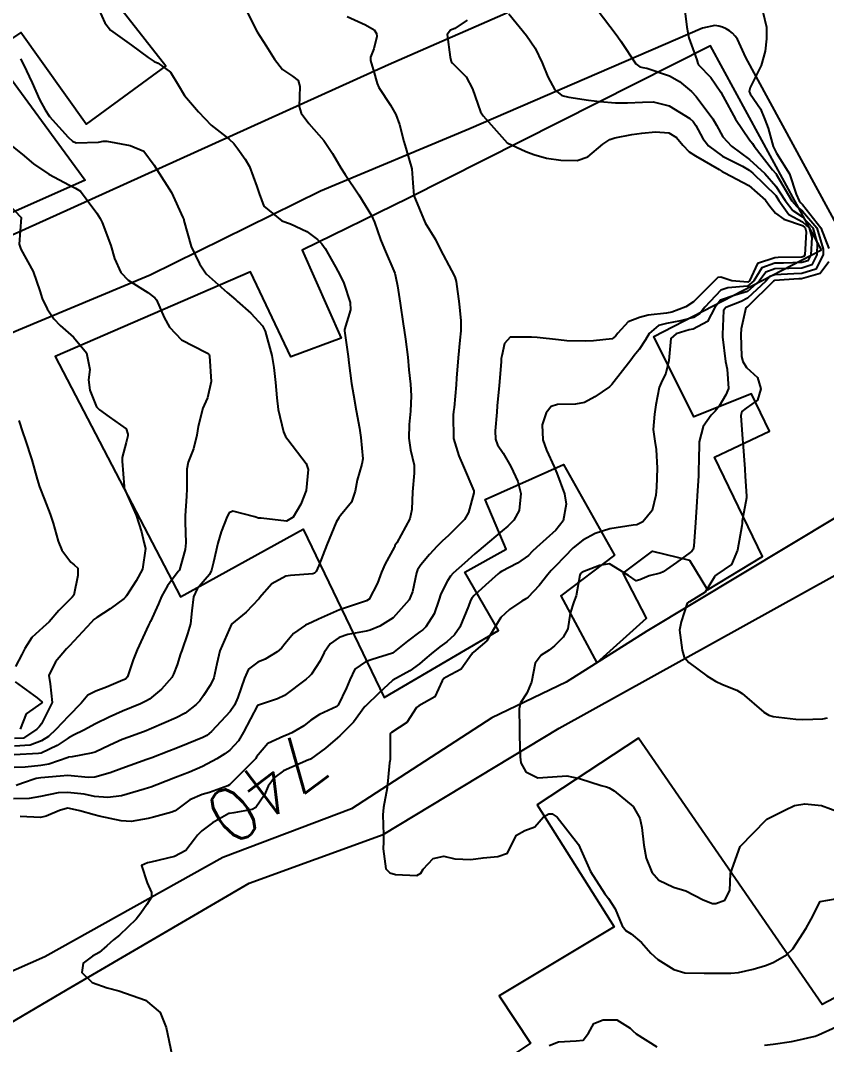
# Model space of a CAD drawing. Header units: metres. Extents: x 318500 to 325275, y 7408834 to 7428799.
# Drawn here: x 323402.2 to 323462.1, y 7420636.2 to 7420712.2 of the extents above; entities that cross this region are included whole.
import ezdxf
from ezdxf.enums import TextEntityAlignment as Align

# ---------------------------------------------------------------- set-up
doc = ezdxf.new("R2010")
doc.units = ezdxf.units.M
doc.header["$MEASUREMENT"] = 0
for name, color, linetype in [('Cotas', 45, 'Continuous'), ('Curvas de Nivel 1m', 11, 'Continuous'), ('Curvas de Nivel 5m', 15, 'Continuous'), ('Edificações', 30, 'Continuous'), ('Vias Primárias', 230, 'Continuous'), ('Vias Secundárias', 230, 'Continuous')]:
    doc.layers.add(name, color=color, linetype=linetype)
doc.styles.add('Style-STANDARD', font='STANDARD.shx')

msp = doc.modelspace()

# ---------------------------------------------------------------- linework, layer by layer
at = {"layer": 'Curvas de Nivel 1m', "flags": 128}
for points, elevation in [([(323407.8, 7420713.53), (323408.458, 7420712.042), (323408.872, 7420711.516), (323410.433, 7420710.398), (323411.67, 7420709.481), (323412.133, 7420709.19), (323412.416, 7420709.064), (323413.335, 7420708.382), (323413.898, 7420707.448), (323414.388, 7420706.658), (323415.41, 7420705.43), (323416.355, 7420704.441), (323417.703, 7420703.4), (323418.042, 7420703.099), (323418.333, 7420702.692), (323418.876, 7420701.932), (323419.215, 7420701.377), (323419.758, 7420699.908), (323419.917, 7420699.366), (323420.276, 7420698.448), (323421.609, 7420697.347), (323422.258, 7420697.126), (323423.474, 7420696.544), (323424.247, 7420695.969), (323424.59, 7420695.651), (323424.838, 7420695.301), (323425.582, 7420693.927), (323425.935, 7420693.284), (323426.202, 7420692.719), (323426.689, 7420691.275), (323426.7, 7420690.749), (323426.271, 7420689.279), (323426.264, 7420689.173), (323426.523, 7420687.276), (323426.585, 7420686.813), (323426.792, 7420685.273), (323426.926, 7420684.437), (323427.125, 7420683.27), (323427.379, 7420681.948), (323427.486, 7420681.266), (323427.617, 7420679.674), (323427.557, 7420679.265), (323427.196, 7420678.08), (323427.061, 7420677.269), (323426.795, 7420676.465), (323425.973, 7420675.462), (323425.89, 7420675.363), (323425.833, 7420675.282), (323425.641, 7420674.961), (323424.945, 7420673.295), (323424.367, 7420671.743), (323424.162, 7420671.306), (323424.046, 7420671.18), (323423.917, 7420671.122), (323422.24, 7420671.01), (323421.914, 7420670.952), (323420.86, 7420670.396), (323419.946, 7420669.359), (323419.92, 7420669.329), (323419.889, 7420669.284), (323418.966, 7420668.281), (323417.86, 7420667.39), (323417, 7420665.403), (323416.784, 7420664.447), (323416.566, 7420663.409), (323416.32, 7420662.894), (323415.79, 7420662.088), (323415.508, 7420661.699), (323415.25, 7420661.425), (323414.422, 7420660.785), (323413.77, 7420660.432), (323411.931, 7420659.637), (323411.761, 7420659.561), (323411.528, 7420659.473), (323410.238, 7420659.008), (323409.75, 7420658.819), (323408.833, 7420658.42), (323407.736, 7420657.894), (323407.455, 7420657.803), (323406.045, 7420657.545), (323405.77, 7420657.509), (323405.729, 7420657.496), (323404.291, 7420657.002), (323403.72, 7420656.908), (323402.541, 7420656.769), (323401.717, 7420656.76)], 744), ([(323445.039, 7420713.042), (323446.452, 7420711.182), (323446.563, 7420711.018), (323446.775, 7420710.685), (323447.902, 7420708.998), (323448.199, 7420708.774), (323448.417, 7420708.738), (323448.708, 7420708.696), (323450.412, 7420708.124), (323451.143, 7420707.694), (323452.041, 7420706.945), (323452.394, 7420706.568), (323453.613, 7420704.921), (323453.895, 7420704.447), (323454.357, 7420703.579), (323454.999, 7420702.904), (323456.335, 7420701.91), (323457.48, 7420700.873), (323458.306, 7420699.93), (323458.989, 7420698.85), (323459.553, 7420698.111), (323460.278, 7420697.638), (323461.053, 7420696.822), (323461.375, 7420695.697), (323461.34, 7420694.819), (323460.975, 7420694.076), (323460.225, 7420693.842), (323459.253, 7420693.816), (323458.224, 7420693.774), (323457.554, 7420693.536), (323457.064, 7420692.877), (323456.202, 7420692.111), (323455.267, 7420691.831), (323454.195, 7420691.443), (323453.77, 7420690.916), (323453.22, 7420689.879), (323452.166, 7420689.308), (323451.865, 7420689.244), (323450.885, 7420688.959), (323450.503, 7420688.617), (323450.357, 7420686.967), (323450.121, 7420686.045), (323449.777, 7420685.309), (323449.63, 7420684.975), (323449.376, 7420683.691), (323449.276, 7420682.978), (323449.194, 7420681.847), (323449.315, 7420680.977), (323449.42, 7420680.353), (323449.482, 7420678.968), (323449.425, 7420677.553), (323449.382, 7420676.969), (323449.119, 7420675.837), (323448.429, 7420674.983), (323447.968, 7420674.772), (323447.713, 7420674.739), (323445.965, 7420674.485), (323444.872, 7420674.12), (323443.956, 7420673.624), (323443.245, 7420673.051), (323442.603, 7420672.397), (323441.93, 7420671.707), (323441.612, 7420671.387), (323441.363, 7420671.078), (323440.732, 7420670.263), (323439.894, 7420669.395), (323439.72, 7420669.274), (323439.426, 7420669.105), (323438.522, 7420668.475), (323437.878, 7420667.885), (323437.4, 7420667.127), (323436.826, 7420666.165), (323435.842, 7420665.311), (323435.756, 7420665.237), (323435.692, 7420665.152), (323434.927, 7420664.06), (323433.814, 7420663.459), (323433.641, 7420663.354), (323433.52, 7420663.183), (323432.982, 7420662.004), (323431.791, 7420661.323), (323431.621, 7420661.203), (323430.887, 7420660.099), (323429.762, 7420659.354), (323429.694, 7420659.298), (323429.66, 7420659.232), (323429.651, 7420657.311), (323429.636, 7420657.231), (323429.596, 7420657.099), (323429.43, 7420655.234), (323429.152, 7420653.774), (323429.104, 7420653.239), (323429.158, 7420651.737), (323429.149, 7420651.238), (323429.125, 7420650.718), (323429.34, 7420649.234), (323429.626, 7420648.938), (323430.051, 7420648.796), (323431.623, 7420648.731), (323431.92, 7420648.903), (323432.115, 7420649.195), (323432.842, 7420649.984), (323433.64, 7420650.159), (323434.446, 7420649.976), (323435.638, 7420649.923), (323436.552, 7420650.05), (323437.64, 7420650.141), (323438.376, 7420650.379), (323438.704, 7420651.109), (323439.042, 7420651.724), (323439.665, 7420652.067), (323440.404, 7420652.354), (323441.039, 7420653.08), (323441.446, 7420653.311), (323441.683, 7420653.303), (323442.063, 7420653.064), (323443.65, 7420651.04), (323444.536, 7420649.031), (323445.605, 7420647.376), (323445.869, 7420647.016), (323446.354, 7420646.243), (323446.875, 7420645), (323447.188, 7420644.617), (323447.564, 7420644.389), (323448.323, 7420643.744), (323449.016, 7420642.968), (323449.543, 7420642.486), (323450.734, 7420641.746), (323451.528, 7420641.498), (323452.969, 7420641.477), (323453.529, 7420641.478), (323454.95, 7420641.468), (323455.53, 7420641.526), (323456.62, 7420641.783), (323457.538, 7420642.057), (323458.113, 7420642.279), (323459.094, 7420642.837), (323459.554, 7420643.277), (323460.553, 7420644.815), (323460.911, 7420645.479), (323461.6, 7420646.8), (323463.296, 7420647.092)], 739), ([(323451.544, 7420712.954), (323451.684, 7420711.73), (323451.843, 7420710.949), (323452.425, 7420709.297), (323452.503, 7420709.021), (323452.561, 7420708.938), (323453.474, 7420707.983), (323454.221, 7420706.913), (323454.395, 7420706.574), (323455.292, 7420704.901), (323456.355, 7420703.367), (323456.555, 7420703.09), (323456.698, 7420702.885), (323458.043, 7420701.145), (323458.289, 7420700.86), (323458.319, 7420700.822), (323459.49, 7420698.842), (323459.848, 7420698.399), (323460.282, 7420698.061), (323461.337, 7420696.819), (323461.814, 7420695.246), (323461.803, 7420694.814), (323461.274, 7420693.769), (323460.219, 7420693.445), (323459.634, 7420693.423), (323458.217, 7420693.348), (323457.862, 7420693.219), (323457.554, 7420692.87), (323456.197, 7420691.6), (323455.726, 7420691.363), (323454.574, 7420690.906), (323454.403, 7420690.692), (323454.33, 7420688.908), (323454.331, 7420688.735), (323454.565, 7420686.906), (323454.695, 7420686.333), (323454.793, 7420684.903), (323454.591, 7420684.416), (323454.09, 7420683.578), (323453.795, 7420683.204), (323453.493, 7420682.919), (323452.914, 7420682.081), (323452.603, 7420680.932), (323452.57, 7420679.467), (323452.566, 7420678.932), (323452.544, 7420678.41), (323452.463, 7420676.933), (323452.442, 7420676.484), (323452.343, 7420674.934), (323452.21, 7420673.194), (323452.151, 7420672.937), (323452.066, 7420672.821), (323451.947, 7420672.727), (323450.912, 7420671.973), (323449.925, 7420671.29), (323449.7, 7420671.187), (323448.894, 7420670.975), (323448.208, 7420670.694), (323447.914, 7420670.622), (323447.36, 7420670.998), (323445.933, 7420671.866), (323445.209, 7420671.749), (323443.923, 7420671.249), (323443.8, 7420671.164), (323443.739, 7420671.043), (323443.457, 7420669.487), (323443.288, 7420669.049), (323443.028, 7420668.199), (323442.841, 7420667.055), (323442.498, 7420666.423), (323441.851, 7420665.775), (323441.458, 7420665.464), (323440.874, 7420665.084), (323440.43, 7420664.492), (323440.142, 7420663.095), (323439.802, 7420662.271), (323439.346, 7420661.553), (323439.241, 7420661.105), (323439.253, 7420659.62), (323439.261, 7420659.105), (323439.302, 7420657.539), (323439.36, 7420657.104), (323439.723, 7420656.43), (323440.62, 7420655.988), (323441.72, 7420656.064), (323442.786, 7420656.119), (323443.719, 7420655.934), (323445.314, 7420655.424), (323445.713, 7420655.314), (323445.925, 7420655.23), (323446.286, 7420655.011), (323447.693, 7420653.857), (323448.202, 7420652.982), (323448.349, 7420652.301), (323448.492, 7420650.977), (323448.679, 7420650.013), (323449.078, 7420648.968), (323449.621, 7420648.381), (323450.703, 7420647.86), (323451.61, 7420647.588), (323452.905, 7420646.92), (323453.596, 7420646.656), (323453.851, 7420646.652), (323454.522, 7420646.896), (323454.876, 7420647.626), (323454.943, 7420648.89), (323455.65, 7420650.88), (323456.65, 7420651.886), (323457.573, 7420652.861), (323457.625, 7420652.916), (323457.681, 7420652.945), (323458.959, 7420653.573), (323459.696, 7420653.916), (323460.457, 7420654.06), (323461.697, 7420653.926), (323463.034, 7420653.442)], 738), ([(323426.468, 7420712.512), (323427.823, 7420711.906), (323428.454, 7420711.53), (323428.637, 7420711.257), (323428.666, 7420711.038), (323428.433, 7420710.115), (323428.196, 7420709.49), (323428.187, 7420709.263), (323428.236, 7420709.08), (323428.412, 7420708.508), (323428.684, 7420707.537), (323428.817, 7420707.254), (323429.684, 7420705.937), (323430.087, 7420705.234), (323430.359, 7420704.5), (323430.663, 7420703.227), (323430.808, 7420702.752), (323431.273, 7420701.22), (323431.343, 7420700.181), (323431.424, 7420699.219), (323432.26, 7420697.21), (323433.021, 7420695.965), (323433.402, 7420695.188), (323434.217, 7420693.652), (323434.463, 7420693.176), (323434.546, 7420692.834), (323434.788, 7420691.171), (323434.915, 7420689.916), (323434.899, 7420689.169), (323434.836, 7420688.484), (323434.717, 7420687.171), (323434.589, 7420685.655), (323434.547, 7420685.173), (323434.396, 7420683.487), (323434.367, 7420683.176), (323434.342, 7420682.91), (323434.37, 7420681.175), (323434.754, 7420679.886), (323435.088, 7420679.164), (323435.866, 7420677.288), (323435.876, 7420677.152), (323435.461, 7420675.675), (323435.172, 7420675.162), (323433.958, 7420673.951), (323433.551, 7420673.587), (323433.148, 7420673.188), (323432.566, 7420672.568), (323431.929, 7420671.79), (323431.695, 7420671.432), (323431.611, 7420671.205), (323431.313, 7420669.794), (323431.055, 7420669.213), (323429.876, 7420667.874), (323428.891, 7420667.245), (323428.172, 7420666.949), (323427.864, 7420666.865), (323426.518, 7420666.615), (323425.857, 7420666.398), (323425.2, 7420665.94), (323424.752, 7420665.296), (323424.465, 7420664.666), (323423.816, 7420663.689), (323423.629, 7420663.496), (323423.412, 7420663.316), (323421.798, 7420662.108), (323421.298, 7420661.842), (323419.79, 7420661.36), (323418.769, 7420659.375), (323418.396, 7420658.735), (323417.74, 7420658.026), (323417.373, 7420657.757), (323416.786, 7420657.404), (323415.724, 7420656.824), (323414.752, 7420656.397), (323413.716, 7420656), (323412.336, 7420655.461), (323411.89, 7420655.285), (323411.706, 7420655.23), (323411.375, 7420655.145), (323409.692, 7420654.654), (323408.687, 7420654.513), (323407.691, 7420654.604), (323406.919, 7420654.759), (323405.694, 7420654.9), (323404.991, 7420654.858), (323403.69, 7420654.604), (323402.842, 7420654.435), (323401.688, 7420654.432)], 742), ([(323419.058, 7420712.797), (323419.78, 7420711.377), (323420.435, 7420710.342), (323421.062, 7420709.36), (323421.656, 7420708.595), (323422.408, 7420708.099), (323422.827, 7420707.757), (323422.933, 7420707.332), (323422.89, 7420705.845), (323423.032, 7420705.33), (323423.606, 7420704.569), (323424.346, 7420703.736), (323424.717, 7420703.306), (323425.375, 7420702.344), (323425.989, 7420701.285), (323426.312, 7420700.78), (323427.321, 7420699.27), (323428.267, 7420697.738), (323428.48, 7420697.257), (323428.947, 7420695.949), (323429.223, 7420695.245), (323429.993, 7420693.454), (323430.063, 7420693.232), (323430.199, 7420692.512), (323430.402, 7420691.227), (323430.63, 7420689.689), (323430.704, 7420689.222), (323430.805, 7420688.566), (323430.971, 7420687.217), (323431.047, 7420686.285), (323431.163, 7420685.214), (323431.217, 7420684.339), (323431.158, 7420683.214), (323431.065, 7420682.215), (323431.039, 7420681.215), (323431.176, 7420680.352), (323431.427, 7420679.209), (323431.43, 7420678.617), (323431.303, 7420677.21), (323431.276, 7420675.915), (323431.122, 7420675.213), (323430.148, 7420673.423), (323430.008, 7420673.229), (323429.989, 7420673.189), (323429.948, 7420673.093), (323429.289, 7420671.88), (323429.015, 7420671.244), (323428.709, 7420670.447), (323428.101, 7420669.257), (323427.889, 7420669.118), (323426.496, 7420668.662), (323425.882, 7420668.447), (323424.332, 7420667.761), (323423.872, 7420667.552), (323423.354, 7420667.318), (323422.485, 7420666.707), (323421.849, 7420665.96), (323421.573, 7420665.612), (323421.266, 7420665.346), (323420.38, 7420664.806), (323419.828, 7420664.56), (323419.14, 7420664.051), (323418.846, 7420663.374), (323418.345, 7420661.938), (323418.082, 7420661.385), (323417.775, 7420660.897), (323416.386, 7420659.411), (323416.035, 7420659.136), (323415.753, 7420658.984), (323414.652, 7420658.525), (323413.741, 7420658.172), (323413.217, 7420657.969), (323411.944, 7420657.467), (323411.729, 7420657.388), (323411.591, 7420657.335), (323409.718, 7420656.667), (323408.863, 7420656.358), (323407.708, 7420656.027), (323407.22, 7420656.014), (323405.709, 7420656.147), (323405.151, 7420656.116), (323403.706, 7420655.984), (323403.358, 7420655.93), (323402.348, 7420655.594), (323401.874, 7420655.423)], 743), ([(323435.377, 7420712.256), (323434.457, 7420711.627), (323434.127, 7420711.513), (323433.896, 7420711.188), (323434.109, 7420709.5), (323434.193, 7420709.183), (323434.283, 7420709.047), (323434.417, 7420708.928), (323435.294, 7420708.052), (323435.775, 7420707.159), (323436.374, 7420705.444), (323436.552, 7420705.148), (323438.34, 7420703.13), (323439.726, 7420702.502), (323440.332, 7420702.269), (323441.255, 7420702.012), (323442.328, 7420701.845), (323443.552, 7420701.833), (323444.331, 7420702.107), (323445.459, 7420703.033), (323445.975, 7420703.396), (323446.347, 7420703.519), (323447.597, 7420703.756), (323448.353, 7420703.854), (323449.37, 7420703.965), (323450.354, 7420703.894), (323450.925, 7420703.538), (323451.399, 7420702.954), (323451.861, 7420702.466), (323452.338, 7420702.166), (323454.09, 7420701.147), (323454.321, 7420701.002), (323454.507, 7420700.908), (323456.306, 7420699.979), (323457.532, 7420698.871), (323457.858, 7420698.439), (323458.281, 7420697.91), (323458.888, 7420697.462), (323460.272, 7420696.999), (323460.485, 7420696.828), (323460.561, 7420696.532), (323460.443, 7420694.828), (323460.377, 7420694.69), (323460.237, 7420694.646), (323458.474, 7420694.619), (323458.236, 7420694.611), (323456.938, 7420694.17), (323456.337, 7420692.888), (323456.209, 7420692.781), (323455.037, 7420692.902), (323454.214, 7420693.156), (323453.987, 7420693.14), (323453.764, 7420692.917), (323452.194, 7420691.33), (323451.605, 7420690.949), (323450.581, 7420690.567), (323450.183, 7420690.502), (323448.822, 7420690.342), (323448.178, 7420690.18), (323447.335, 7420689.84), (323446.556, 7420689.014), (323446.399, 7420688.774), (323446.154, 7420688.588), (323444.76, 7420688.432), (323444.15, 7420688.403), (323442.776, 7420688.438), (323442.151, 7420688.498), (323440.574, 7420688.673), (323440.154, 7420688.717), (323438.57, 7420688.7), (323438.147, 7420688.247), (323437.937, 7420687.319), (323437.91, 7420687.123), (323437.889, 7420686.885), (323437.748, 7420685.125), (323437.609, 7420683.606), (323437.567, 7420683.128), (323437.448, 7420681.741), (323437.473, 7420681.129), (323437.637, 7420680.717), (323438.04, 7420680.098), (323438.61, 7420679.114), (323439.133, 7420677.989), (323439.356, 7420677.106), (323439.243, 7420675.846), (323438.849, 7420675.111), (323438.401, 7420674.68), (323437.962, 7420674.333), (323436.555, 7420673.141), (323436.234, 7420672.857), (323435.942, 7420672.607), (323435.167, 7420671.925), (323434.322, 7420671.174), (323434.133, 7420670.96), (323433.911, 7420670.61), (323433.429, 7420669.653), (323433.272, 7420669.186), (323432.913, 7420668.156), (323432.307, 7420667.196), (323432.081, 7420666.984), (323431.864, 7420666.822), (323430.938, 7420666.129), (323429.84, 7420665.23), (323428.306, 7420664.779), (323427.83, 7420664.609), (323427.032, 7420664.058), (323426.648, 7420663.272), (323426.415, 7420662.663), (323425.791, 7420661.367), (323425.7, 7420661.281), (323424.399, 7420660.682), (323423.774, 7420660.259), (323423.23, 7420659.856), (323422.339, 7420659.331), (323421.955, 7420659.139), (323421.756, 7420659.072), (323420.576, 7420658.523), (323419.733, 7420657.533), (323419.673, 7420657.419), (323419.629, 7420657.362), (323417.711, 7420655.466), (323417.602, 7420655.392), (323416.23, 7420654.884), (323415.7, 7420654.735), (323414.766, 7420654.357), (323413.681, 7420653.528), (323413.624, 7420653.498), (323413.434, 7420653.444), (323412.065, 7420653.073), (323411.672, 7420652.968), (323410.415, 7420652.743), (323409.669, 7420652.791), (323408.051, 7420653.14), (323407.676, 7420653.235), (323406.608, 7420653.536), (323405.85, 7420653.715), (323405.682, 7420653.72), (323405.1, 7420653.559), (323404.115, 7420653.131), (323403.672, 7420653.03), (323402.165, 7420653.103)], 741), ([(323457.337, 7420712.877), (323457.603, 7420711.733), (323457.615, 7420710.873), (323457.508, 7420709.941), (323457.221, 7420708.878), (323456.405, 7420707.237), (323456.33, 7420706.961), (323456.348, 7420706.891), (323456.398, 7420706.786), (323457.157, 7420705.653), (323457.487, 7420704.873), (323457.734, 7420704.239), (323458.092, 7420702.864), (323458.343, 7420702.372), (323459.303, 7420700.845), (323459.799, 7420699.336), (323460.028, 7420698.834), (323460.144, 7420698.688), (323460.287, 7420698.561), (323461.644, 7420696.816), (323462.247, 7420695.295)], 737), ([(323401.594, 7420702.872), (323402.327, 7420702.3), (323403.173, 7420701.591), (323404.309, 7420700.817), (323405.846, 7420700.007), (323406.294, 7420699.784), (323406.646, 7420699.545), (323407.87, 7420697.922), (323408.115, 7420697.522), (323408.166, 7420697.428), (323408.257, 7420697.221), (323408.901, 7420695.513), (323409.181, 7420694.556), (323409.644, 7420693.506), (323410.202, 7420692.952), (323411.644, 7420692.022), (323412.183, 7420691.637), (323412.296, 7420691.468), (323412.875, 7420690.167), (323413.273, 7420689.453), (323414.146, 7420688.509), (323415.984, 7420687.57), (323416.131, 7420687.506), (323416.204, 7420687.419), (323416.246, 7420687.3), (323416.358, 7420685.416), (323416.088, 7420684.202), (323415.842, 7420683.663), (323415.741, 7420683.423), (323415.406, 7420682.081), (323415.295, 7420681.428), (323415.043, 7420680.422), (323414.662, 7420679.434), (323414.555, 7420678.894), (323414.543, 7420677.435), (323414.53, 7420676.896), (323414.431, 7420675.435), (323414.423, 7420674.975), (323414.476, 7420673.435), (323414.426, 7420672.944), (323413.999, 7420671.439), (323413.973, 7420671.386), (323413.918, 7420671.314), (323413.116, 7420670.237), (323412.661, 7420669.458), (323412.436, 7420668.908), (323411.862, 7420667.598), (323411.813, 7420667.519), (323411.774, 7420667.471), (323411.694, 7420667.309), (323410.872, 7420665.485), (323410.577, 7420664.741), (323410.137, 7420663.495), (323409.985, 7420663.32), (323409.806, 7420663.228), (323408.593, 7420662.717), (323407.793, 7420662.406), (323407.206, 7420662.111), (323406.714, 7420661.536), (323405.77, 7420660.568), (323404.824, 7420659.564), (323404.272, 7420659.053), (323403.747, 7420658.736), (323402.926, 7420658.404), (323401.741, 7420658.34)], 746), ([(323400.29, 7420699.63), (323402.26, 7420697.6), (323402.11, 7420695.602), (323402.235, 7420695.252), (323403.139, 7420693.591), (323403.625, 7420692.15), (323403.797, 7420691.584), (323404.172, 7420690.822), (323404.668, 7420690.075), (323405.154, 7420689.565), (323406.147, 7420688.713), (323407.099, 7420687.535), (323407.345, 7420686.298), (323407.261, 7420685.533), (323407.336, 7420684.775), (323407.854, 7420683.523), (323408.077, 7420683.305), (323408.78, 7420682.803), (323410.056, 7420681.892), (323410.168, 7420681.498), (323410.164, 7420681.383), (323410.041, 7420680.895), (323409.75, 7420679.777), (323409.741, 7420679.503), (323409.887, 7420677.615), (323409.908, 7420677.501), (323409.997, 7420677.279), (323410.799, 7420675.488), (323411.181, 7420674.253), (323411.371, 7420673.479), (323411.471, 7420673.012), (323411.253, 7420671.48), (323410.781, 7420670.613), (323410.079, 7420669.497), (323409.999, 7420669.388), (323409.887, 7420669.288), (323408.854, 7420668.532), (323407.866, 7420667.899), (323407.646, 7420667.74), (323407.435, 7420667.526), (323405.842, 7420665.786), (323405.604, 7420665.554), (323404.792, 7420664.599), (323404.304, 7420663.573), (323404.4, 7420662.972), (323404.55, 7420661.568), (323403.764, 7420659.988), (323403.579, 7420659.765), (323403.409, 7420659.584), (323402.414, 7420658.93), (323401.75, 7420658.902)], 747), ([(323462.232, 7420694.309), (323461.594, 7420693.441), (323460.213, 7420693.042), (323460.012, 7420693.034), (323458.211, 7420692.914), (323458.17, 7420692.901), (323458.133, 7420692.861), (323456.191, 7420690.961), (323456.149, 7420690.932), (323456.078, 7420690.891), (323455.735, 7420689.326), (323455.708, 7420688.895), (323455.761, 7420687.268), (323455.838, 7420686.893), (323456.126, 7420686.457), (323456.941, 7420685.701), (323457.192, 7420684.874), (323456.944, 7420684.031), (323456.088, 7420683.444), (323455.783, 7420683.195), (323455.697, 7420682.894), (323455.823, 7420681.122), (323455.84, 7420680.892), (323455.989, 7420678.932), (323455.992, 7420678.89), (323456.023, 7420678.39), (323456.118, 7420676.888), (323456.114, 7420676.773), (323455.988, 7420676.096), (323455.807, 7420675.057), (323455.794, 7420674.892), (323455.77, 7420674.694), (323455.458, 7420672.887), (323455.004, 7420671.824), (323453.922, 7420671.07), (323453.826, 7420671.007), (323453.748, 7420670.913), (323453.059, 7420669.766), (323451.892, 7420669.051), (323451.814, 7420669.018), (323451.714, 7420668.942), (323451.257, 7420667.565), (323451.152, 7420666.947), (323451.33, 7420665.463), (323451.485, 7420664.944), (323451.834, 7420664.537), (323453.177, 7420663.562), (323453.814, 7420663.152), (323454.341, 7420662.902), (323455.404, 7420662.484), (323455.804, 7420662.235), (323457.417, 7420660.864), (323457.787, 7420660.634), (323458.11, 7420660.531), (323459.783, 7420660.331), (323460.293, 7420660.312), (323461.784, 7420660.367), (323462.14, 7420660.441)], 737), ([(323402.064, 7420682.511), (323402.371, 7420681.597), (323402.542, 7420681.096), (323403.05, 7420679.59), (323403.434, 7420678.158), (323403.617, 7420677.584), (323403.986, 7420676.66), (323404.408, 7420675.573), (323404.628, 7420674.902), (323404.992, 7420673.564), (323405.268, 7420672.894), (323405.925, 7420672.01), (323406.176, 7420671.799), (323406.447, 7420671.542), (323406.453, 7420671.001), (323406.162, 7420669.546), (323406.043, 7420669.392), (323405.886, 7420669.253), (323405.038, 7420668.397), (323404.325, 7420667.573), (323403.856, 7420667.144), (323403.043, 7420666.393), (323402.519, 7420665.593), (323402.295, 7420665.134), (323401.82, 7420664.246)], 748), ([(323401.803, 7420663.119), (323403.447, 7420661.921), (323403.781, 7420661.633), (323403.799, 7420661.58), (323403.78, 7420661.548), (323402.623, 7420660.74), (323402.162, 7420659.596)], 748)]:
    msp.add_lwpolyline(points, dxfattribs=dict(at, elevation=elevation))
at = {"layer": 'Curvas de Nivel 5m', "flags": 128}
for points, elevation in [([(323438.474, 7420712.728), (323439.791, 7420711.11), (323440.436, 7420710.159), (323440.952, 7420709.092), (323441.371, 7420708.047), (323441.887, 7420707.078), (323442.394, 7420706.665), (323442.921, 7420706.535), (323444.389, 7420706.296), (323445.227, 7420706.198), (323446.386, 7420706.113), (323447.293, 7420706.099), (323448.387, 7420706.156), (323449.188, 7420706.182), (323450.384, 7420705.893), (323451.906, 7420704.947), (323452.149, 7420704.725), (323452.365, 7420704.429), (323452.889, 7420703.466), (323453.307, 7420702.926), (323454.339, 7420702.158), (323455.826, 7420701.397), (323456.323, 7420701.107), (323456.588, 7420700.886), (323458.296, 7420699.231), (323458.529, 7420698.856), (323459.258, 7420697.824), (323460.275, 7420697.281), (323460.77, 7420696.825), (323460.962, 7420696.121), (323460.889, 7420694.824), (323460.677, 7420694.382), (323460.231, 7420694.244), (323458.868, 7420694.213), (323458.23, 7420694.197), (323457.247, 7420693.852), (323456.653, 7420692.883), (323456.206, 7420692.501), (323454.733, 7420692.377), (323454.203, 7420692.201), (323453.016, 7420690.928), (323452.657, 7420690.459), (323452.179, 7420690.179), (323451.211, 7420689.918), (323450.171, 7420689.724), (323449.575, 7420689.57), (323448.891, 7420688.983), (323448.631, 7420688.507), (323448.142, 7420687.784), (323447.786, 7420687.345), (323447.526, 7420686.999), (323446.112, 7420685.181), (323445.943, 7420685.022), (323444.847, 7420684.284), (323444.092, 7420683.859), (323443.419, 7420683.721), (323442.089, 7420683.703), (323441.613, 7420683.551), (323441.247, 7420683.082), (323440.948, 7420682.206), (323440.986, 7420681.086), (323441.265, 7420680.304), (323441.828, 7420679.073), (323442.023, 7420678.62), (323442.605, 7420677.061), (323442.733, 7420676.314), (323442.508, 7420675.062), (323441.963, 7420674.365), (323440.524, 7420673.091), (323440.237, 7420672.805), (323439.941, 7420672.505), (323439.122, 7420671.918), (323437.923, 7420671.308), (323437.81, 7420671.234), (323437.684, 7420671.124), (323436.746, 7420670.299), (323435.896, 7420669.528), (323435.715, 7420669.331), (323435.614, 7420669.154), (323435.465, 7420668.736), (323434.836, 7420667.166), (323434.434, 7420666.599), (323433.854, 7420666.091), (323433.334, 7420665.699), (323432.691, 7420665.191), (323432.229, 7420664.801), (323431.829, 7420664.454), (323431.113, 7420663.918), (323429.86, 7420663.229), (323429.81, 7420663.196), (323428.872, 7420662.315), (323427.79, 7420661.29), (323427.777, 7420661.274), (323426.927, 7420660.114), (323426.097, 7420659.277), (323425.925, 7420659.111), (323425.755, 7420658.945), (323424.855, 7420658.181), (323423.731, 7420657.368), (323423.694, 7420657.347), (323423.581, 7420657.312), (323421.722, 7420656.493), (323421.067, 7420655.996), (323420.599, 7420655.351), (323420.324, 7420654.73), (323419.686, 7420653.779), (323419.407, 7420653.641), (323418.038, 7420653.385), (323417.725, 7420653.343), (323417.679, 7420653.324), (323416.447, 7420652.63), (323415.659, 7420652.034), (323415.354, 7420651.724), (323415.112, 7420651.425), (323414.481, 7420650.592), (323413.637, 7420650.135), (323411.889, 7420649.723), (323411.632, 7420649.664), (323411.184, 7420649.477), (323411.611, 7420648.179), (323411.919, 7420647.465), (323411.934, 7420647.125), (323411.587, 7420646.582), (323411.126, 7420645.927), (323410.793, 7420645.482), (323409.558, 7420644.297), (323409.11, 7420643.949), (323408.6, 7420643.51), (323408.048, 7420643.009), (323407.538, 7420642.739), (323406.843, 7420642.218), (323406.756, 7420641.531), (323407.509, 7420640.782), (323408.63, 7420640.376), (323409.5, 7420640.176), (323411.49, 7420639.47), (323412.576, 7420638.549), (323413.019, 7420637.447), (323413.44, 7420635.44)], 740), ([(323402.189, 7420709.374), (323402.413, 7420708.945), (323403.057, 7420707.593), (323403.604, 7420706.365), (323404.025, 7420705.583), (323404.363, 7420705.095), (323405.739, 7420703.559), (323406.058, 7420703.275), (323406.336, 7420703.13), (323408.004, 7420703.193), (323408.337, 7420703.252), (323408.599, 7420703.256), (323410.334, 7420702.939), (323411.364, 7420702.518), (323412.127, 7420701.473), (323412.315, 7420701.148), (323413.422, 7420699.453), (323414.262, 7420697.605), (323414.319, 7420697.439), (323414.337, 7420697.361), (323414.865, 7420695.434), (323415.498, 7420694.15), (323415.992, 7420693.422), (323416.207, 7420693.203), (323417.56, 7420692.029), (323418.181, 7420691.477), (323418.285, 7420691.388), (323419.296, 7420690.498), (323420.162, 7420689.547), (323420.28, 7420689.359), (323420.367, 7420689.148), (323420.854, 7420687.353), (323421.012, 7420686.456), (323421.144, 7420685.35), (323421.233, 7420684.204), (323421.324, 7420683.348), (323421.726, 7420681.672), (323421.88, 7420681.342), (323422.047, 7420681.113), (323423.419, 7420679.319), (323423.576, 7420678.877), (323423.407, 7420677.319), (323423.008, 7420676.302), (323422.457, 7420675.333), (323421.966, 7420675.054), (323420.062, 7420675.266), (323419.969, 7420675.272), (323419.885, 7420675.277), (323419.612, 7420675.365), (323417.976, 7420675.788), (323417.704, 7420675.664), (323417.556, 7420675.396), (323417.105, 7420674.25), (323416.859, 7420673.406), (323416.522, 7420672.007), (323416.382, 7420671.413), (323416.247, 7420671.083), (323415.909, 7420670.71), (323415.315, 7420670.009), (323415.047, 7420669.428), (323414.929, 7420668.374), (323414.828, 7420667.43), (323414.612, 7420666.673), (323414.174, 7420665.437), (323414.089, 7420665.184), (323413.824, 7420664.386), (323413.574, 7420663.684), (323413.445, 7420663.445), (323412.677, 7420662.577), (323411.785, 7420661.833), (323411.566, 7420661.691), (323411.102, 7420661.48), (323409.774, 7420660.94), (323408.789, 7420660.491), (323407.765, 7420659.994), (323406.892, 7420659.533), (323406.14, 7420659.158), (323405.751, 7420658.924), (323404.928, 7420658.376), (323403.734, 7420657.817), (323403.535, 7420657.78), (323401.731, 7420657.682)], 745), ([(323441.455, 7420636.095), (323442.151, 7420636.368), (323443.461, 7420636.445), (323443.995, 7420636.502), (323444.392, 7420637.031), (323444.771, 7420637.733), (323445.48, 7420638.015), (323446.484, 7420638.009), (323447.474, 7420637.401), (323447.672, 7420637.187), (323447.919, 7420636.983), (323449.456, 7420636.009)], 740), ([(323457.459, 7420636.135), (323458.096, 7420636.215), (323459.464, 7420636.401), (323459.82, 7420636.469), (323461.232, 7420636.804), (323461.471, 7420636.888), (323462.778, 7420637.486)], 740)]:
    msp.add_lwpolyline(points, dxfattribs=dict(at, elevation=elevation))
at = {"layer": 'Edificações'}
msp.add_lwpolyline([(323401.541, 7420723.479), (323413.001, 7420708.867), (323407.088, 7420704.533), (323402.224, 7420711.345), (323400.03, 7420709.868), (323406.992, 7420700.37), (323387.047, 7420691.505)], dxfattribs=at)
for points in [[(323461.7, 7420695.205), (323453.444, 7420710.332), (323431.016, 7420699.022), (323423.126, 7420695.157), (323426.017, 7420688.629), (323422.289, 7420687.248), (323419.272, 7420693.567), (323404.766, 7420687.274), (323414.071, 7420669.424), (323423.203, 7420674.445), (323429.2, 7420661.955), (323437.704, 7420666.935), (323435.207, 7420671.259), (323438.265, 7420672.975), (323436.715, 7420676.657), (323442.538, 7420679.252), (323446.317, 7420672.513), (323442.337, 7420669.5), (323445.012, 7420664.531), (323448.686, 7420667.848), (323446.955, 7420671.187), (323449.149, 7420672.825), (323451.899, 7420672.138), (323453.221, 7420669.946), (323457.319, 7420672.429), (323453.754, 7420679.806), (323457.824, 7420681.723), (323456.502, 7420684.496), (323452.218, 7420682.779), (323449.229, 7420688.761), (323461.7, 7420695.205)], [(323429.242, 7420615.717), (323419.965, 7420610.309), (323425.804, 7420601.278), (323469.268, 7420627.54), (323465.878, 7420632.432), (323472.219, 7420636.446), (323468.389, 7420642.654), (323461.734, 7420639.142), (323448.1, 7420658.927), (323440.566, 7420653.973), (323446.282, 7420644.926), (323437.744, 7420639.783), (323440.067, 7420636.271), (323431.26, 7420630.357), (323430.192, 7420631.799), (323422.156, 7420626.531), (323429.242, 7420615.717)]]:
    msp.add_lwpolyline(points, close=True, dxfattribs=at)
at = {"layer": 'Vias Primárias'}
for points in [[(323715.644, 7420145.548, 0), (323709.04, 7420132.939)], [(323831.088, 7420001.787, 0), (323833.844, 7420008.443, 0.220888)], [(323205.069, 7420933.766, 0), (323207.298, 7420931.929, 0.020742), (323210.311, 7420929.649), (323213.335, 7420928.865), (323214.564, 7420929.479), (323216.061, 7420926.782), (323213.869, 7420925.313), (323213.871, 7420924.556), (323218.068, 7420917.639), (323222.108, 7420910.972), (323227.38, 7420903.131), (323230.217, 7420898.982, 0.38291), (323236.446, 7420897.46), (323249.502, 7420903.926), (323257.59, 7420907.836)], [(323324.298, 7420660.751), (323350.763, 7420673.08), (323379.669, 7420686.426), (323404.863, 7420697.8), (323429.54, 7420708.965), (323450.478, 7420718.143), (323463.977, 7420724.253), (323474.752, 7420729.37, 0.596073), (323475.743, 7420739.027), (323468.707, 7420745.676), (323458.233, 7420755.902), (323445.332, 7420768.702), (323438.04, 7420775.361, 0.323598), (323435.016, 7420775.708), (323415.564, 7420765.487), (323397.807, 7420755.769), (323383.511, 7420748.328), (323369.763, 7420740.983), (323349.721, 7420730.421), (323330.121, 7420720.195), (323313.896, 7420711.606), (323299.953, 7420704.608), (323283.58, 7420696.37), (323275.908, 7420692.332)], [(323398.173, 7420583.759), (323421.907, 7420597.201), (323449.037, 7420612.349), (323479.911, 7420630.206), (323492.696, 7420637.191, 0.336145), (323496.931, 7420646.618), (323483.981, 7420664.413), (323476.168, 7420675.02), (323465.695, 7420691.786), (323456.067, 7420709.464), (323455.578, 7420710.564, 0.27415), (323453.763, 7420711.852), (323452.849, 7420711.658), (323435.504, 7420704.16), (323424.491, 7420699.547), (323411.824, 7420693.316), (323402.047, 7420689.227), (323388.044, 7420683.207), (323373.107, 7420676.54), (323363.352, 7420672.043), (323352.905, 7420667.168), (323342.318, 7420662.008), (323331.875, 7420657.513), (323328.909, 7420656.103)]]:
    msp.add_lwpolyline(points, format="xyb", dxfattribs=at)
at = {"layer": 'Vias Secundárias'}
for points in [[(323471.993, 7420681.704), (323470.923, 7420679.404), (323462.749, 7420675.322), (323448.725, 7420666.862), (323442.724, 7420663.095), (323437.211, 7420660.437), (323426.786, 7420653.678), (323417.234, 7420650.07), (323404.006, 7420642.697), (323397.812, 7420639.971), (323383.318, 7420631.188), (323374.99, 7420626.566), (323363.348, 7420619.796)], [(323366.095, 7420616.906), (323384.351, 7420627.705), (323405.661, 7420640.263), (323419.183, 7420648.151), (323429.131, 7420651.785), (323442.199, 7420659.665), (323462.696, 7420671.037), (323470.727, 7420675.262), (323472.117, 7420676.121), (323475.414, 7420676.228)]]:
    msp.add_lwpolyline(points, dxfattribs=at)

# ---------------------------------------------------------------- texts
at = {"layer": 'Cotas', "style": 'Style-STANDARD'}
msp.add_text('740', height=4, rotation=217.1344, dxfattribs=at).set_placement((323420.501, 7420655.183, 740), align=Align.MIDDLE_CENTER)

doc.saveas('drawing.dxf')
